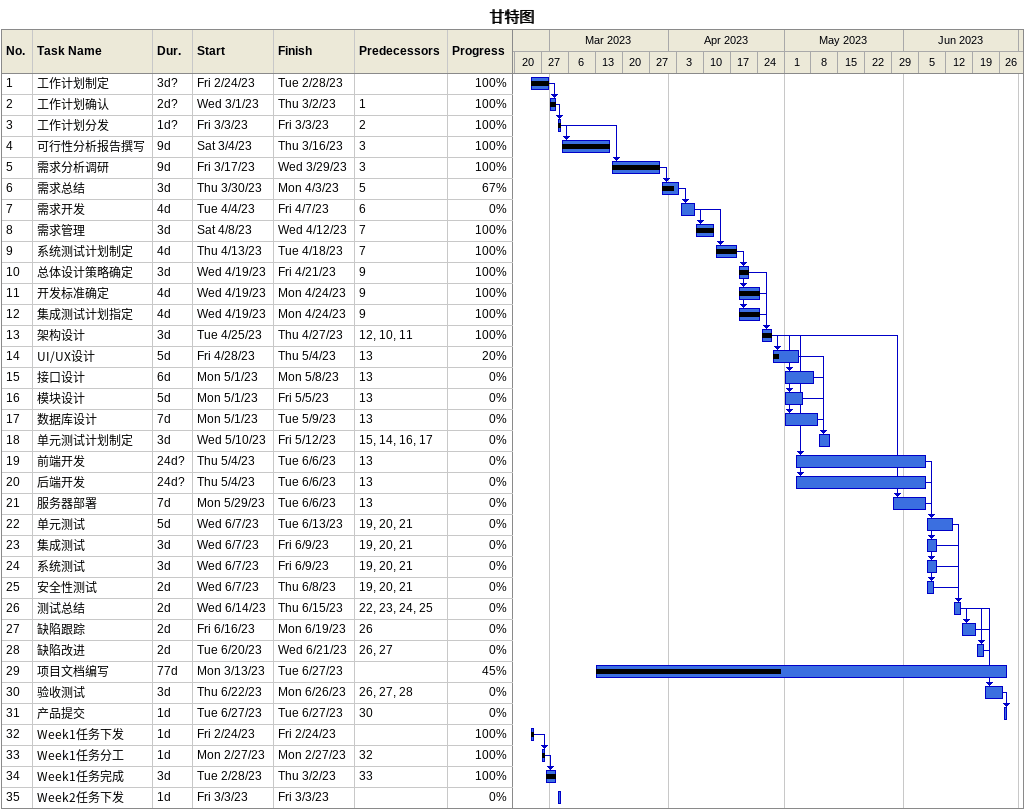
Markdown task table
甘特图

| ID | Task | Duration | Start | Finish | Predecessors | % complete |
|---|---|---|---|---|---|---|
| 1 | 工作计划制定 | 3d? | 2023-02-24 | 2023-02-28 |  | 100 |
| 2 | 工作计划确认 | 2d? | 2023-03-01 | 2023-03-02 | 1 | 100 |
| 3 | 工作计划分发 | 1d? | 2023-03-03 | 2023-03-03 | 2 | 100 |
| 4 | 可行性分析报告撰写 | 9d | 2023-03-04 | 2023-03-16 | 3 | 100 |
| 5 | 需求分析调研 | 9d | 2023-03-17 | 2023-03-29 | 3 | 100 |
| 6 | 需求总结 | 3d | 2023-03-30 | 2023-04-03 | 5 | 67 |
| 7 | 需求开发 | 4d | 2023-04-04 | 2023-04-07 | 6 | 0 |
| 8 | 需求管理 | 3d | 2023-04-08 | 2023-04-12 | 7 | 100 |
| 9 | 系统测试计划制定 | 4d | 2023-04-13 | 2023-04-18 | 7 | 100 |
| 10 | 总体设计策略确定 | 3d | 2023-04-19 | 2023-04-21 | 9 | 100 |
| 11 | 开发标准确定 | 4d | 2023-04-19 | 2023-04-24 | 9 | 100 |
| 12 | 集成测试计划指定 | 4d | 2023-04-19 | 2023-04-24 | 9 | 100 |
| 13 | 架构设计 | 3d | 2023-04-25 | 2023-04-27 | 12, 10, 11 | 100 |
| 14 | UI/UX设计 | 5d | 2023-04-28 | 2023-05-04 | 13 | 20 |
| 15 | 接口设计 | 6d | 2023-05-01 | 2023-05-08 | 13 | 0 |
| 16 | 模块设计 | 5d | 2023-05-01 | 2023-05-05 | 13 | 0 |
| 17 | 数据库设计 | 7d | 2023-05-01 | 2023-05-09 | 13 | 0 |
| 18 | 单元测试计划制定 | 3d | 2023-05-10 | 2023-05-12 | 15, 14, 16, 17 | 0 |
| 19 | 前端开发 | 24d? | 2023-05-04 | 2023-06-06 | 13 | 0 |
| 20 | 后端开发 | 24d? | 2023-05-04 | 2023-06-06 | 13 | 0 |
| 21 | 服务器部署 | 7d | 2023-05-29 | 2023-06-06 | 13 | 0 |
| 22 | 单元测试 | 5d | 2023-06-07 | 2023-06-13 | 19, 20, 21 | 0 |
| 23 | 集成测试 | 3d | 2023-06-07 | 2023-06-09 | 19, 20, 21 | 0 |
| 24 | 系统测试 | 3d | 2023-06-07 | 2023-06-09 | 19, 20, 21 | 0 |
| 25 | 安全性测试 | 2d | 2023-06-07 | 2023-06-08 | 19, 20, 21 | 0 |
| 26 | 测试总结 | 2d | 2023-06-14 | 2023-06-15 | 22, 23, 24, 25 | 0 |
| 27 | 缺陷跟踪 | 2d | 2023-06-16 | 2023-06-19 | 26 | 0 |
| 28 | 缺陷改进 | 2d | 2023-06-20 | 2023-06-21 | 26, 27 | 0 |
| 29 | 项目文档编写 | 77d | 2023-03-13 | 2023-06-27 |  | 45 |
| 30 | 验收测试 | 3d | 2023-06-22 | 2023-06-26 | 26, 27, 28 | 0 |
| 31 | 产品提交 | 1d | 2023-06-27 | 2023-06-27 | 30 | 0 |
| 32 | Week1任务下发 | 1d | 2023-02-24 | 2023-02-24 |  | 100 |
| 33 | Week1任务分工 | 1d | 2023-02-27 | 2023-02-27 | 32 | 100 |
| 34 | Week1任务完成 | 3d | 2023-02-28 | 2023-03-02 | 33 | 100 |
| 35 | Week2任务下发 | 1d | 2023-03-03 | 2023-03-03 |  | 0 |
